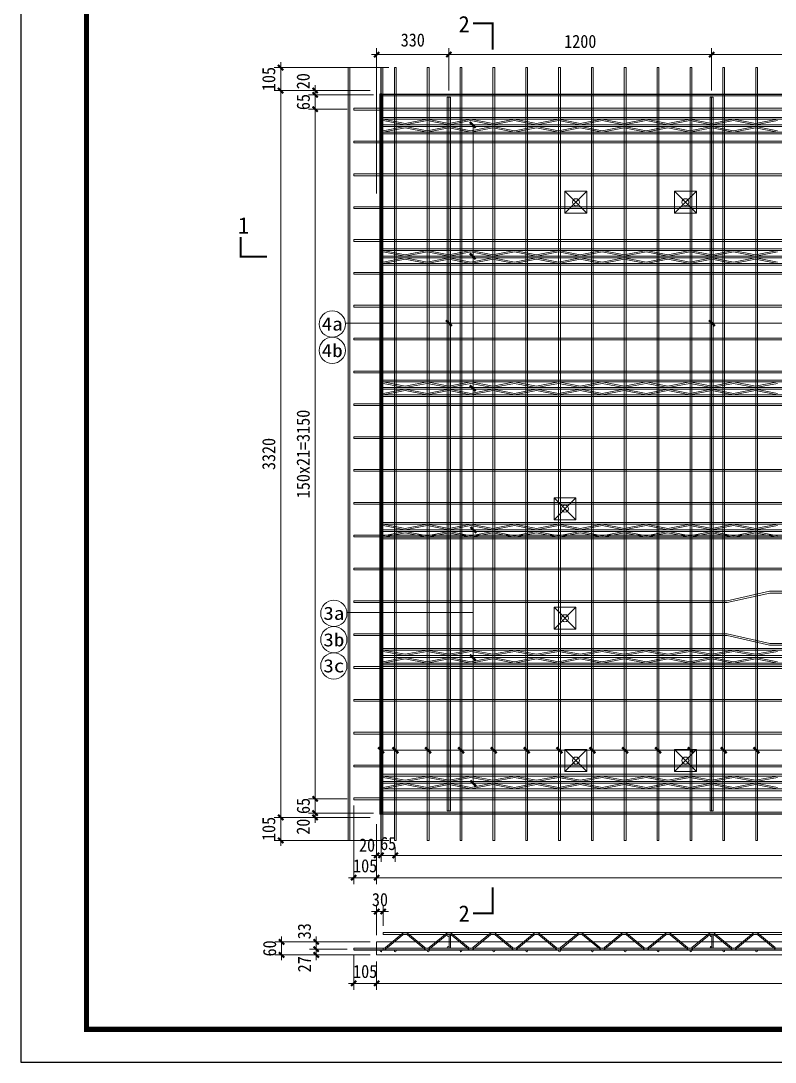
# Model space of a CAD drawing. Extents: x -517763 to -431309, y -403428 to -381056.
# Drawn here: x -456509 to -453064, y -403428 to -398672 of the extents above; entities that cross this region are included whole.
import ezdxf
from ezdxf.enums import TextEntityAlignment as Align

# ---------------------------------------------------------------- set-up
doc = ezdxf.new("R2010")
doc.units = 0
doc.header["$LTSCALE"] = 30
doc.header["$MEASUREMENT"] = 0
for name, color, linetype in [('MyLine', 199, 'Continuous'), ('S-DETL-TEXT', 7, 'Continuous'), ('YZ-标题文字', 2, 'Continuous'), ('图框2', 1, 'Continuous'), ('桁架', 4, 'Continuous'), ('钢筋', 7, 'Continuous')]:
    doc.layers.add(name, color=color, linetype=linetype)
for name, color, linetype, lineweight in [('PUB_DIM', 3, 'Continuous', 15), ('YG-标注', 151, 'Continuous', 15), ('YZ-符号', 96, 'Continuous', 9), ('图框线', 7, 'Continuous', 13), ('墙板支撑', 7, 'Continuous', 15), ('文字标注', 7, 'Continuous', 15), ('轮廓线', 2, 'Continuous', 13)]:
    doc.layers.add(name, color=color, linetype=linetype, lineweight=lineweight)
doc.styles.add('YG-样式 2', font='simhei.ttf')
doc.styles.add('YZ-样式 1', font='simhei.ttf', dxfattribs={"width": 0.85})
doc.styles.add('YZ-样式 2', font='simhei.ttf', dxfattribs={"width": 0.9})
doc.dimstyles.new('YZ-30', dxfattribs={"dimscale": 30, "dimtxt": 2, "dimasz": 0.8, "dimexe": 1, "dimexo": 1, "dimgap": 0.8, "dimtad": 1, "dimdec": 0, "dimzin": 1, "dimdsep": 46, "dimtxsty": 'YZ-样式 2', "dimblk": 'ARCHTICK', "dimcen": 250, "dimdle": 0.8, "dimclrd": 151, "dimclre": 151, "dimclrt": 7, "dimazin": 0, "dimtfac": 1, "dimtdec": 0, "dimtix": 1, "dimtmove": 2, "dimatfit": 2, "dimldrblk": 'ARCHTICK', "dimfxl": 1, "dimlwd": 9, "dimlwe": 9, "dimarcsym": 0})

# ---------------------------------------------------------------- blocks, each defined once
blk = doc.blocks.new('_ArchTick')
at = {"color": 0, "linetype": 'ByBlock', "const_width": 0.4}
blk.add_lwpolyline([(-0.5, -0.5), (0.5, 0.5)], dxfattribs=at)
blk = doc.blocks.new('*D842')
at = {"layer": 'Defpoints', "color": 0, "ltscale": 30, "transparency": 16777216}
for p in [(-454989, -402911.9), (-454884, -402938.9), (-454884, -403068.5)]:
    blk.add_point(p, dxfattribs=at)
at = {"layer": 'YG-标注', "color": 151, "lineweight": 9, "ltscale": 30, "transparency": 16777216}
for p, q in [((-454989, -402941.9), (-454989, -403098.5)), ((-454884, -402968.9), (-454884, -403098.5)), ((-454989, -403068.5), (-455013, -403068.5)), ((-454989, -403068.5), (-454884, -403068.5)), ((-454884, -403068.5), (-454860, -403068.5))]:
    blk.add_line(p, q, dxfattribs=at)
at = {"layer": 'YG-标注', "color": 151, "lineweight": 9, "ltscale": 30, "transparency": 16777216, "xscale": 24, "yscale": 24, "zscale": 24}
blk.add_blockref('_ArchTick', (-454989, -403068.5), dxfattribs=at)
at = {"layer": 'YG-标注', "color": 151, "lineweight": 9, "ltscale": 30, "transparency": 16777216, "xscale": 24, "yscale": 24, "zscale": 24, "rotation": 180}
blk.add_blockref('_ArchTick', (-454884, -403068.5), dxfattribs=at)
at = {"layer": 'YG-标注', "color": 7, "lineweight": 9, "ltscale": 30, "transparency": 16777216, "insert": (-454936.5, -403014.2), "char_height": 60, "attachment_point": 5, "style": 'YZ-样式 2'}
blk.add_mtext('105', dxfattribs=at)
blk = doc.blocks.new('*D843')
at = {"layer": 'Defpoints', "color": 0, "ltscale": 30, "transparency": 16777216}
for p in [(-454884, -402938.9), (-450364, -402938.9), (-450364, -403068.5)]:
    blk.add_point(p, dxfattribs=at)
at = {"layer": 'YG-标注', "color": 151, "lineweight": 9, "ltscale": 30, "transparency": 16777216}
for p, q in [((-454884, -402968.9), (-454884, -403098.5)), ((-450364, -402968.9), (-450364, -403098.5)), ((-454908, -403068.5), (-450340, -403068.5))]:
    blk.add_line(p, q, dxfattribs=at)
at = {"layer": 'YG-标注', "color": 151, "lineweight": 9, "ltscale": 30, "transparency": 16777216, "xscale": 24, "yscale": 24, "zscale": 24, "rotation": 180}
blk.add_blockref('_ArchTick', (-454884, -403068.5), dxfattribs=at)
at = {"layer": 'YG-标注', "color": 151, "lineweight": 9, "ltscale": 30, "transparency": 16777216, "xscale": 24, "yscale": 24, "zscale": 24}
blk.add_blockref('_ArchTick', (-450364, -403068.5), dxfattribs=at)
at = {"layer": 'YG-标注', "color": 7, "lineweight": 9, "ltscale": 30, "transparency": 16777216, "insert": (-452624, -403014.2), "char_height": 60, "attachment_point": 5, "style": 'YZ-样式 2'}
blk.add_mtext('4520', dxfattribs=at)
blk = doc.blocks.new('*D846')
at = {"layer": 'Defpoints', "color": 0, "ltscale": 30, "transparency": 16777216}
for p in [(-454854, -402740.3), (-454854, -402835.9), (-454884, -402878.9)]:
    blk.add_point(p, dxfattribs=at)
at = {"layer": 'YG-标注', "color": 151, "lineweight": 9, "ltscale": 30, "transparency": 16777216}
for p, q in [((-454884, -402740.3), (-454908, -402740.3)), ((-454884, -402848.9), (-454884, -402710.3)), ((-454884, -402740.3), (-454854, -402740.3)), ((-454854, -402805.9), (-454854, -402710.3)), ((-454854, -402740.3), (-454830, -402740.3))]:
    blk.add_line(p, q, dxfattribs=at)
at = {"layer": 'YG-标注', "color": 151, "lineweight": 9, "ltscale": 30, "transparency": 16777216, "xscale": 24, "yscale": 24, "zscale": 24}
blk.add_blockref('_ArchTick', (-454884, -402740.3), dxfattribs=at)
at = {"layer": 'YG-标注', "color": 151, "lineweight": 9, "ltscale": 30, "transparency": 16777216, "xscale": 24, "yscale": 24, "zscale": 24, "rotation": 180}
blk.add_blockref('_ArchTick', (-454854, -402740.3), dxfattribs=at)
at = {"layer": 'YG-标注', "color": 7, "lineweight": 9, "ltscale": 30, "transparency": 16777216, "insert": (-454869, -402686), "char_height": 60, "attachment_point": 5, "style": 'YZ-样式 2'}
blk.add_mtext('30', dxfattribs=at)
blk = doc.blocks.new('*D847')
at = {"layer": 'Defpoints', "color": 0, "ltscale": 30, "transparency": 16777216}
for p in [(-454884, -402878.9), (-455318.3, -402938.9), (-454884, -402938.9)]:
    blk.add_point(p, dxfattribs=at)
at = {"layer": 'YG-标注', "color": 151, "lineweight": 9, "ltscale": 30, "transparency": 16777216}
for p, q in [((-454914, -402878.9), (-455348.3, -402878.9)), ((-455318.3, -402878.9), (-455318.3, -402854.9)), ((-455318.3, -402878.9), (-455318.3, -402938.9)), ((-454914, -402938.9), (-455348.3, -402938.9)), ((-455318.3, -402938.9), (-455318.3, -402962.9))]:
    blk.add_line(p, q, dxfattribs=at)
at = {"layer": 'YG-标注', "color": 151, "lineweight": 9, "ltscale": 30, "transparency": 16777216, "xscale": 24, "yscale": 24, "zscale": 24}
for p, rotation in [((-455318.3, -402878.9), 270), ((-455318.3, -402938.9), 90)]:
    blk.add_blockref('_ArchTick', p, dxfattribs=dict(at, rotation=rotation))
at = {"layer": 'YG-标注', "color": 7, "lineweight": 9, "ltscale": 30, "transparency": 16777216, "insert": (-455372.7, -402908.9), "char_height": 60, "attachment_point": 5, "rotation": 90, "style": 'YZ-样式 2'}
blk.add_mtext('60', dxfattribs=at)
blk = doc.blocks.new('*D848')
at = {"layer": 'Defpoints', "color": 0, "ltscale": 30, "transparency": 16777216}
for p in [(-454884, -402878.9), (-455160.2, -402911.9), (-454989, -402911.9)]:
    blk.add_point(p, dxfattribs=at)
at = {"layer": 'YG-标注', "color": 151, "lineweight": 9, "ltscale": 30, "transparency": 16777216}
for p, q in [((-454914, -402878.9), (-455190.2, -402878.9)), ((-455160.2, -402878.9), (-455160.2, -402854.9)), ((-455160.2, -402878.9), (-455160.2, -402911.9)), ((-455019, -402911.9), (-455190.2, -402911.9)), ((-455160.2, -402911.9), (-455160.2, -402935.9))]:
    blk.add_line(p, q, dxfattribs=at)
at = {"layer": 'YG-标注', "color": 151, "lineweight": 9, "ltscale": 30, "transparency": 16777216, "xscale": 24, "yscale": 24, "zscale": 24}
for p, rotation in [((-455160.2, -402878.9), 270), ((-455160.2, -402911.9), 90)]:
    blk.add_blockref('_ArchTick', p, dxfattribs=dict(at, rotation=rotation))
at = {"layer": 'YG-标注', "color": 7, "lineweight": 9, "ltscale": 30, "transparency": 16777216, "insert": (-455214.2, -402830.2), "char_height": 60, "attachment_point": 5, "rotation": 90, "style": 'YZ-样式 2'}
blk.add_mtext('33', dxfattribs=at)
blk = doc.blocks.new('*D849')
at = {"layer": 'Defpoints', "color": 0, "ltscale": 30, "transparency": 16777216}
for p in [(-455160.2, -402938.9), (-454989, -402911.9), (-454884, -402938.9)]:
    blk.add_point(p, dxfattribs=at)
at = {"layer": 'YG-标注', "color": 151, "lineweight": 9, "ltscale": 30, "transparency": 16777216}
for p, q in [((-455160.2, -402911.9), (-455160.2, -402887.9)), ((-455019, -402911.9), (-455190.2, -402911.9)), ((-454914, -402938.9), (-455190.2, -402938.9)), ((-455160.2, -402911.9), (-455160.2, -402938.9)), ((-455160.2, -402938.9), (-455160.2, -402962.9))]:
    blk.add_line(p, q, dxfattribs=at)
at = {"layer": 'YG-标注', "color": 151, "lineweight": 9, "ltscale": 30, "transparency": 16777216, "xscale": 24, "yscale": 24, "zscale": 24}
for p, rotation in [((-455160.2, -402911.9), 270), ((-455160.2, -402938.9), 90)]:
    blk.add_blockref('_ArchTick', p, dxfattribs=dict(at, rotation=rotation))
at = {"layer": 'YG-标注', "color": 7, "lineweight": 9, "ltscale": 30, "transparency": 16777216, "insert": (-455214.2, -402981.5), "char_height": 60, "attachment_point": 5, "rotation": 90, "style": 'YZ-样式 2'}
blk.add_mtext('27', dxfattribs=at)
blk = doc.blocks.new('A$C184909A8')
at = {"layer": '桁架', "color": 4, "lineweight": 9}
for p, q in [((-6.5, 0), (-6.5, -62.1)), ((0, 0), (0, -62.1))]:
    blk.add_line(p, q, dxfattribs=at)
for centre in [(-10.5, -4), (-10.5, -58.1)]:
    blk.add_circle(centre, 4, dxfattribs=at)
blk = doc.blocks.new('*D864')
at = {"layer": 'Defpoints', "color": 0, "ltscale": 30, "transparency": 16777216}
for p in [(-455322.3, -398990.6), (-454884, -398990.6), (-454884, -402310.6)]:
    blk.add_point(p, dxfattribs=at)
at = {"layer": 'YG-标注', "color": 151, "lineweight": 9, "ltscale": 30, "transparency": 16777216}
for p, q in [((-454914, -398990.6), (-455352.3, -398990.6)), ((-455322.3, -402334.6), (-455322.3, -398966.6)), ((-454914, -402310.6), (-455352.3, -402310.6))]:
    blk.add_line(p, q, dxfattribs=at)
at = {"layer": 'YG-标注', "color": 151, "lineweight": 9, "ltscale": 30, "transparency": 16777216, "xscale": 24, "yscale": 24, "zscale": 24}
for p, rotation in [((-455322.3, -398990.6), 90), ((-455322.3, -402310.6), 270)]:
    blk.add_blockref('_ArchTick', p, dxfattribs=dict(at, rotation=rotation))
at = {"layer": 'YG-标注', "color": 7, "lineweight": 9, "ltscale": 30, "transparency": 16777216, "insert": (-455376.6, -400650.6), "char_height": 60, "attachment_point": 5, "rotation": 90, "style": 'YZ-样式 2'}
blk.add_mtext('3320', dxfattribs=at)
blk = doc.blocks.new('*D865')
at = {"layer": 'Defpoints', "color": 0, "ltscale": 30, "transparency": 16777216}
for p in [(-454884, -402310.6), (-450364, -402310.6), (-450364, -402586)]:
    blk.add_point(p, dxfattribs=at)
at = {"layer": 'YG-标注', "color": 151, "lineweight": 9, "ltscale": 30, "transparency": 16777216}
for p, q in [((-454884, -402340.6), (-454884, -402616)), ((-450364, -402340.6), (-450364, -402616)), ((-454908, -402586), (-450340, -402586))]:
    blk.add_line(p, q, dxfattribs=at)
at = {"layer": 'YG-标注', "color": 151, "lineweight": 9, "ltscale": 30, "transparency": 16777216, "xscale": 24, "yscale": 24, "zscale": 24, "rotation": 180}
blk.add_blockref('_ArchTick', (-454884, -402586), dxfattribs=at)
at = {"layer": 'YG-标注', "color": 151, "lineweight": 9, "ltscale": 30, "transparency": 16777216, "xscale": 24, "yscale": 24, "zscale": 24}
blk.add_blockref('_ArchTick', (-450364, -402586), dxfattribs=at)
at = {"layer": 'YG-标注', "color": 7, "lineweight": 9, "ltscale": 30, "transparency": 16777216, "insert": (-452624, -402531.7), "char_height": 60, "attachment_point": 5, "style": 'YZ-样式 2'}
blk.add_mtext('4520', dxfattribs=at)
blk = doc.blocks.new('*D866')
at = {"layer": 'Defpoints', "color": 0, "ltscale": 30, "transparency": 16777216}
for p in [(-454884, -402310.6), (-455322.3, -402415.6), (-454799, -402415.6)]:
    blk.add_point(p, dxfattribs=at)
at = {"layer": 'YG-标注', "color": 151, "lineweight": 9, "ltscale": 30, "transparency": 16777216}
for p, q in [((-454914, -402310.6), (-455352.3, -402310.6)), ((-455322.3, -402310.6), (-455322.3, -402286.6)), ((-455322.3, -402310.6), (-455322.3, -402415.6)), ((-454829, -402415.6), (-455352.3, -402415.6)), ((-455322.3, -402415.6), (-455322.3, -402439.6))]:
    blk.add_line(p, q, dxfattribs=at)
at = {"layer": 'YG-标注', "color": 151, "lineweight": 9, "ltscale": 30, "transparency": 16777216, "xscale": 24, "yscale": 24, "zscale": 24}
for p, rotation in [((-455322.3, -402310.6), 270), ((-455322.3, -402415.6), 90)]:
    blk.add_blockref('_ArchTick', p, dxfattribs=dict(at, rotation=rotation))
at = {"layer": 'YG-标注', "color": 7, "lineweight": 9, "ltscale": 30, "transparency": 16777216, "insert": (-455376.6, -402363.1), "char_height": 60, "attachment_point": 5, "rotation": 90, "style": 'YZ-样式 2'}
blk.add_mtext('105', dxfattribs=at)
blk = doc.blocks.new('*D867')
at = {"layer": 'Defpoints', "color": 0, "ltscale": 30, "transparency": 16777216}
for p in [(-454799, -398885.6), (-455322.3, -398990.6), (-454884, -398990.6)]:
    blk.add_point(p, dxfattribs=at)
at = {"layer": 'YG-标注', "color": 151, "lineweight": 9, "ltscale": 30, "transparency": 16777216}
for p, q in [((-454829, -398885.6), (-455352.3, -398885.6)), ((-455322.3, -398885.6), (-455322.3, -398861.6)), ((-455322.3, -398885.6), (-455322.3, -398990.6)), ((-454914, -398990.6), (-455352.3, -398990.6)), ((-455322.3, -398990.6), (-455322.3, -399014.6))]:
    blk.add_line(p, q, dxfattribs=at)
at = {"layer": 'YG-标注', "color": 151, "lineweight": 9, "ltscale": 30, "transparency": 16777216, "xscale": 24, "yscale": 24, "zscale": 24}
for p, rotation in [((-455322.3, -398885.6), 270), ((-455322.3, -398990.6), 90)]:
    blk.add_blockref('_ArchTick', p, dxfattribs=dict(at, rotation=rotation))
at = {"layer": 'YG-标注', "color": 7, "lineweight": 9, "ltscale": 30, "transparency": 16777216, "insert": (-455376.6, -398938.1), "char_height": 60, "attachment_point": 5, "rotation": 90, "style": 'YZ-样式 2'}
blk.add_mtext('105', dxfattribs=at)
blk = doc.blocks.new('*D868')
at = {"layer": 'Defpoints', "color": 0, "ltscale": 30, "transparency": 16777216}
for p in [(-454884, -398990.6), (-455165, -399010.6), (-454869, -399010.6)]:
    blk.add_point(p, dxfattribs=at)
at = {"layer": 'YG-标注', "color": 151, "lineweight": 9, "ltscale": 30, "transparency": 16777216}
for p, q in [((-454914, -398990.6), (-455195, -398990.6)), ((-455165, -398990.6), (-455165, -398966.6)), ((-455165, -398990.6), (-455165, -399010.6)), ((-454899, -399010.6), (-455195, -399010.6)), ((-455165, -399010.6), (-455165, -399034.6))]:
    blk.add_line(p, q, dxfattribs=at)
at = {"layer": 'YG-标注', "color": 151, "lineweight": 9, "ltscale": 30, "transparency": 16777216, "xscale": 24, "yscale": 24, "zscale": 24}
for p, rotation in [((-455165, -398990.6), 270), ((-455165, -399010.6), 90)]:
    blk.add_blockref('_ArchTick', p, dxfattribs=dict(at, rotation=rotation))
at = {"layer": 'YG-标注', "color": 7, "lineweight": 9, "ltscale": 30, "transparency": 16777216, "insert": (-455219.3, -398947.9), "char_height": 60, "attachment_point": 5, "rotation": 90, "style": 'YZ-样式 2'}
blk.add_mtext('20', dxfattribs=at)
blk = doc.blocks.new('*D869')
at = {"layer": 'Defpoints', "color": 0, "ltscale": 30, "transparency": 16777216}
for p in [(-454989, -399075.6), (-455165, -402225.6), (-454989, -402225.6)]:
    blk.add_point(p, dxfattribs=at)
at = {"layer": 'YG-标注', "color": 151, "lineweight": 9, "ltscale": 30, "transparency": 16777216}
for p, q in [((-455019, -399075.6), (-455195, -399075.6)), ((-455165, -399051.6), (-455165, -402249.6)), ((-455019, -402225.6), (-455195, -402225.6))]:
    blk.add_line(p, q, dxfattribs=at)
at = {"layer": 'YG-标注', "color": 151, "lineweight": 9, "ltscale": 30, "transparency": 16777216, "xscale": 24, "yscale": 24, "zscale": 24}
for p, rotation in [((-455165, -399075.6), 90), ((-455165, -402225.6), 270)]:
    blk.add_blockref('_ArchTick', p, dxfattribs=dict(at, rotation=rotation))
at = {"layer": 'YG-标注', "color": 7, "lineweight": 9, "ltscale": 30, "transparency": 16777216, "insert": (-455219.3, -400650.6), "char_height": 60, "attachment_point": 5, "rotation": 90, "style": 'YZ-样式 2'}
blk.add_mtext('150x21=3150', dxfattribs=at)
blk = doc.blocks.new('*D870')
at = {"layer": 'Defpoints', "color": 0, "ltscale": 30, "transparency": 16777216}
for p in [(-454989, -402225.6), (-455165, -402290.6), (-454869, -402290.6)]:
    blk.add_point(p, dxfattribs=at)
at = {"layer": 'YG-标注', "color": 151, "lineweight": 9, "ltscale": 30, "transparency": 16777216}
for p, q in [((-455019, -402225.6), (-455195, -402225.6)), ((-455165, -402225.6), (-455165, -402201.6)), ((-455165, -402225.6), (-455165, -402290.6)), ((-454899, -402290.6), (-455195, -402290.6)), ((-455165, -402290.6), (-455165, -402314.6))]:
    blk.add_line(p, q, dxfattribs=at)
at = {"layer": 'YG-标注', "color": 151, "lineweight": 9, "ltscale": 30, "transparency": 16777216, "xscale": 24, "yscale": 24, "zscale": 24}
for p, rotation in [((-455165, -402225.6), 270), ((-455165, -402290.6), 90)]:
    blk.add_blockref('_ArchTick', p, dxfattribs=dict(at, rotation=rotation))
at = {"layer": 'YG-标注', "color": 7, "lineweight": 9, "ltscale": 30, "transparency": 16777216, "insert": (-455219, -402258.1), "char_height": 60, "attachment_point": 5, "rotation": 90, "style": 'YZ-样式 2'}
blk.add_mtext('65', dxfattribs=at)
blk = doc.blocks.new('*D871')
at = {"layer": 'Defpoints', "color": 0, "ltscale": 30, "transparency": 16777216}
for p in [(-455165, -402310.6), (-454884, -402310.6), (-454869, -402290.6)]:
    blk.add_point(p, dxfattribs=at)
at = {"layer": 'YG-标注', "color": 151, "lineweight": 9, "ltscale": 30, "transparency": 16777216}
for p, q in [((-455165, -402290.6), (-455165, -402266.6)), ((-454899, -402290.6), (-455195, -402290.6)), ((-454914, -402310.6), (-455195, -402310.6)), ((-455165, -402290.6), (-455165, -402310.6)), ((-455165, -402310.6), (-455165, -402334.6))]:
    blk.add_line(p, q, dxfattribs=at)
at = {"layer": 'YG-标注', "color": 151, "lineweight": 9, "ltscale": 30, "transparency": 16777216, "xscale": 24, "yscale": 24, "zscale": 24}
for p, rotation in [((-455165, -402290.6), 270), ((-455165, -402310.6), 90)]:
    blk.add_blockref('_ArchTick', p, dxfattribs=dict(at, rotation=rotation))
at = {"layer": 'YG-标注', "color": 7, "lineweight": 9, "ltscale": 30, "transparency": 16777216, "insert": (-455219.3, -402352.9), "char_height": 60, "attachment_point": 5, "rotation": 90, "style": 'YZ-样式 2'}
blk.add_mtext('20', dxfattribs=at)
blk = doc.blocks.new('*D872')
at = {"layer": 'Defpoints', "color": 0, "ltscale": 30, "transparency": 16777216}
for p in [(-454869, -399010.6), (-455165, -399075.6), (-454989, -399075.6)]:
    blk.add_point(p, dxfattribs=at)
at = {"layer": 'YG-标注', "color": 151, "lineweight": 9, "ltscale": 30, "transparency": 16777216}
for p, q in [((-455165, -399010.6), (-455165, -398986.6)), ((-454899, -399010.6), (-455195, -399010.6)), ((-455165, -399010.6), (-455165, -399075.6)), ((-455019, -399075.6), (-455195, -399075.6)), ((-455165, -399075.6), (-455165, -399099.6))]:
    blk.add_line(p, q, dxfattribs=at)
at = {"layer": 'YG-标注', "color": 151, "lineweight": 9, "ltscale": 30, "transparency": 16777216, "xscale": 24, "yscale": 24, "zscale": 24}
for p, rotation in [((-455165, -399010.6), 270), ((-455165, -399075.6), 90)]:
    blk.add_blockref('_ArchTick', p, dxfattribs=dict(at, rotation=rotation))
at = {"layer": 'YG-标注', "color": 7, "lineweight": 9, "ltscale": 30, "transparency": 16777216, "insert": (-455219, -399043.1), "char_height": 60, "attachment_point": 5, "rotation": 90, "style": 'YZ-样式 2'}
blk.add_mtext('65', dxfattribs=at)
blk = doc.blocks.new('A$C1E3A5918')
at = {"layer": '桁架', "color": 4, "lineweight": 9}
for p, q in [((-4460, 38), (0, 38)), ((-4360, 10), (-4460, 30)), ((0, 30), (-4460, 30)), ((-4460, 23.7), (-4360.9, 4)), ((-4460, 4), (0, 4)), ((-4360.9, 4), (-4359.1, 4)), ((-4260, 30), (-4360, 10)), ((-4359.1, 4), (-4260, 23.7)), ((-4160, 10), (-4260, 30)), ((-4260, 23.7), (-4160.9, 4)), ((-4160.9, 4), (-4159.1, 4)), ((-4060, 30), (-4160, 10)), ((-4159.1, 4), (-4060, 23.7)), ((-3960, 10), (-4060, 30)), ((-4060, 23.7), (-3960.9, 4)), ((-3960.9, 4), (-3959.3, 4)), ((-3860, 30), (-3960, 10)), ((-3959.3, 4), (-3860, 23.7)), ((-3760, 10), (-3860, 30)), ((-3860, 23.7), (-3760.9, 4)), ((-3760.9, 4), (-3759.1, 4)), ((-3660, 30), (-3760, 10)), ((-3759.1, 4), (-3660, 23.7)), ((-3560, 10), (-3660, 30)), ((-3660, 23.7), (-3560.9, 4)), ((-3560.9, 4), (-3559.1, 4)), ((-3460, 30), (-3560, 10)), ((-3559.1, 4), (-3460, 23.7)), ((-3360, 10), (-3460, 30)), ((-3460, 23.7), (-3360.9, 4)), ((-3360.9, 4), (-3359.1, 4)), ((-3260, 30), (-3360, 10)), ((-3359.1, 4), (-3260, 23.7)), ((-3160, 10), (-3260, 30)), ((-3260, 23.7), (-3160.9, 4)), ((-3160.9, 4), (-3159.1, 4)), ((-3160.9, 4), (-3159.3, 4)), ((-3060, 30), (-3160, 10)), ((-3159.1, 4), (-3060, 23.7)), ((-2960, 10), (-3060, 30)), ((-3060, 23.7), (-2960.9, 4)), ((-2960.9, 4), (-2959.1, 4)), ((-2960.9, 4), (-2959.1, 4)), ((-2960.9, 4), (-2959.3, 4)), ((-2860, 30), (-2960, 10)), ((-2959.1, 4), (-2860, 23.7)), ((-2760, 10), (-2860, 30)), ((-2860, 23.7), (-2760.9, 4)), ((-2760.9, 4), (-2759.1, 4)), ((-2660, 30), (-2760, 10)), ((-2759.1, 4), (-2660, 23.7)), ((-4460, -22.7), (-4360.9, -4)), ((0, -4), (-4460, -4)), ((-4360, -10), (-4460, -29)), ((0, -29), (-4460, -29)), ((-4460, -37), (0, -37)), ((-4360.9, -4), (-4359.1, -4)), ((-4260, -29), (-4360, -10)), ((-4359.1, -4), (-4260, -22.7)), ((-4260, -22.7), (-4160.9, -4)), ((-4160, -10), (-4260, -29)), ((-4160.9, -4), (-4159.1, -4)), ((-4060, -29), (-4160, -10)), ((-4159.1, -4), (-4060, -22.7)), ((-4060, -22.7), (-3960.9, -4)), ((-3960, -10), (-4060, -29)), ((-3960.9, -4), (-3959.3, -4)), ((-3860, -29), (-3960, -10)), ((-3959.3, -4), (-3860, -22.7)), ((-3860, -22.7), (-3760.9, -4)), ((-3760, -10), (-3860, -29)), ((-3760.9, -4), (-3759.1, -4)), ((-3660, -29), (-3760, -10)), ((-3759.1, -4), (-3660, -22.7)), ((-3660, -22.7), (-3560.9, -4)), ((-3560, -10), (-3660, -29)), ((-3560.9, -4), (-3559.1, -4)), ((-3460, -29), (-3560, -10)), ((-3559.1, -4), (-3460, -22.7)), ((-3460, -22.7), (-3360.9, -4)), ((-3360, -10), (-3460, -29)), ((-3360.9, -4), (-3359.1, -4)), ((-3260, -29), (-3360, -10)), ((-3359.1, -4), (-3260, -22.7)), ((-3260, -22.7), (-3160.9, -4)), ((-3160, -10), (-3260, -29)), ((-3160.9, -4), (-3159.1, -4)), ((-3160.9, -4), (-3159.3, -4)), ((-3060, -29), (-3160, -10)), ((-3159.1, -4), (-3060, -22.7)), ((-3060, -22.7), (-2960.9, -4)), ((-2960, -10), (-3060, -29)), ((-2960.9, -4), (-2959.1, -4)), ((-2960.9, -4), (-2959.1, -4)), ((-2960.9, -4), (-2959.3, -4)), ((-2860, -29), (-2960, -10)), ((-2959.1, -4), (-2860, -22.7)), ((-2860, -22.7), (-2760.9, -4)), ((-2760, -10), (-2860, -29)), ((-2760.9, -4), (-2759.1, -4)), ((-2660, -29), (-2760, -10)), ((-2759.1, -4), (-2660, -22.7))]:
    blk.add_line(p, q, dxfattribs=at)
blk = doc.blocks.new('*D880')
at = {"layer": 'Defpoints', "color": 0, "ltscale": 30, "transparency": 16777216}
for p in [(-454989, -402225.6), (-454884, -402310.6), (-454884, -402586)]:
    blk.add_point(p, dxfattribs=at)
at = {"layer": 'YG-标注', "color": 151, "lineweight": 9, "ltscale": 30, "transparency": 16777216}
for p, q in [((-454989, -402255.6), (-454989, -402616)), ((-454884, -402340.6), (-454884, -402616)), ((-454989, -402586), (-455013, -402586)), ((-454989, -402586), (-454884, -402586)), ((-454884, -402586), (-454860, -402586))]:
    blk.add_line(p, q, dxfattribs=at)
at = {"layer": 'YG-标注', "color": 151, "lineweight": 9, "ltscale": 30, "transparency": 16777216, "xscale": 24, "yscale": 24, "zscale": 24}
blk.add_blockref('_ArchTick', (-454989, -402586), dxfattribs=at)
at = {"layer": 'YG-标注', "color": 151, "lineweight": 9, "ltscale": 30, "transparency": 16777216, "xscale": 24, "yscale": 24, "zscale": 24, "rotation": 180}
blk.add_blockref('_ArchTick', (-454884, -402586), dxfattribs=at)
at = {"layer": 'YG-标注', "color": 7, "ltscale": 30, "transparency": 16777216, "insert": (-454936.5, -402531.7), "char_height": 60, "attachment_point": 5, "style": 'YZ-样式 2'}
blk.add_mtext('105', dxfattribs=at)
blk = doc.blocks.new('*D882')
at = {"layer": 'Defpoints', "color": 0, "ltscale": 30, "transparency": 16777216}
for p in [(-454884, -402310.6), (-454864, -402295.6), (-454864, -402484)]:
    blk.add_point(p, dxfattribs=at)
at = {"layer": 'YG-标注', "color": 151, "lineweight": 9, "ltscale": 30, "transparency": 16777216}
for p, q in [((-454864, -402325.6), (-454864, -402514)), ((-454884, -402340.6), (-454884, -402514)), ((-454884, -402484), (-454908, -402484)), ((-454884, -402484), (-454864, -402484)), ((-454864, -402484), (-454840, -402484))]:
    blk.add_line(p, q, dxfattribs=at)
at = {"layer": 'YG-标注', "color": 151, "lineweight": 9, "ltscale": 30, "transparency": 16777216, "xscale": 24, "yscale": 24, "zscale": 24}
blk.add_blockref('_ArchTick', (-454884, -402484), dxfattribs=at)
at = {"layer": 'YG-标注', "color": 151, "lineweight": 9, "ltscale": 30, "transparency": 16777216, "xscale": 24, "yscale": 24, "zscale": 24, "rotation": 180}
blk.add_blockref('_ArchTick', (-454864, -402484), dxfattribs=at)
at = {"layer": 'YG-标注', "color": 7, "ltscale": 30, "transparency": 16777216, "insert": (-454927.8, -402437.2), "char_height": 60, "attachment_point": 5, "style": 'YZ-样式 2'}
blk.add_mtext('20', dxfattribs=at)
blk = doc.blocks.new('*D883')
at = {"layer": 'Defpoints', "color": 0, "ltscale": 30, "transparency": 16777216}
for p in [(-454864, -402295.6), (-454799, -402415.6), (-454799, -402484)]:
    blk.add_point(p, dxfattribs=at)
at = {"layer": 'YG-标注', "color": 151, "lineweight": 9, "ltscale": 30, "transparency": 16777216}
for p, q in [((-454864, -402325.6), (-454864, -402514)), ((-454799, -402445.6), (-454799, -402514)), ((-454864, -402484), (-454888, -402484)), ((-454864, -402484), (-454799, -402484)), ((-454799, -402484), (-454775, -402484))]:
    blk.add_line(p, q, dxfattribs=at)
at = {"layer": 'YG-标注', "color": 151, "lineweight": 9, "ltscale": 30, "transparency": 16777216, "xscale": 24, "yscale": 24, "zscale": 24}
blk.add_blockref('_ArchTick', (-454864, -402484), dxfattribs=at)
at = {"layer": 'YG-标注', "color": 151, "lineweight": 9, "ltscale": 30, "transparency": 16777216, "xscale": 24, "yscale": 24, "zscale": 24, "rotation": 180}
blk.add_blockref('_ArchTick', (-454799, -402484), dxfattribs=at)
at = {"layer": 'YG-标注', "color": 7, "ltscale": 30, "transparency": 16777216, "insert": (-454831.5, -402430), "char_height": 60, "attachment_point": 5, "style": 'YZ-样式 2'}
blk.add_mtext('65', dxfattribs=at)
blk = doc.blocks.new('*D884')
at = {"layer": 'Defpoints', "color": 0, "ltscale": 30, "transparency": 16777216}
for p in [(-454799, -402415.6), (-450449, -402415.6), (-450449, -402484)]:
    blk.add_point(p, dxfattribs=at)
at = {"layer": 'YG-标注', "color": 151, "lineweight": 9, "ltscale": 30, "transparency": 16777216}
for p, q in [((-454799, -402445.6), (-454799, -402514)), ((-450449, -402445.6), (-450449, -402514)), ((-454823, -402484), (-450425, -402484))]:
    blk.add_line(p, q, dxfattribs=at)
at = {"layer": 'YG-标注', "color": 151, "lineweight": 9, "ltscale": 30, "transparency": 16777216, "xscale": 24, "yscale": 24, "zscale": 24, "rotation": 180}
blk.add_blockref('_ArchTick', (-454799, -402484), dxfattribs=at)
at = {"layer": 'YG-标注', "color": 151, "lineweight": 9, "ltscale": 30, "transparency": 16777216, "xscale": 24, "yscale": 24, "zscale": 24}
blk.add_blockref('_ArchTick', (-450449, -402484), dxfattribs=at)
at = {"layer": 'YG-标注', "color": 7, "ltscale": 30, "transparency": 16777216, "insert": (-452624, -402429.7), "char_height": 60, "attachment_point": 5, "style": 'YZ-样式 2'}
blk.add_mtext('150x29=4350', dxfattribs=at)
blk = doc.blocks.new('A$C7C4453D7')
at = {"color": 3, "lineweight": 15, "xscale": -80, "yscale": 80, "zscale": 80, "rotation": 180}
blk.add_blockref('_ArchTick', (0, 0), dxfattribs=at)
blk = doc.blocks.new('*D911')
at = {"layer": 'Defpoints', "color": 0, "ltscale": 30, "transparency": 16777216}
for p in [(-454554.2, -398826.4), (-454554.2, -399020.6), (-454884, -399490.6)]:
    blk.add_point(p, dxfattribs=at)
at = {"layer": 'YG-标注', "color": 151, "lineweight": 9, "ltscale": 30, "transparency": 16777216}
for p, q in [((-454884, -399460.6), (-454884, -398796.4)), ((-454554.2, -398990.6), (-454554.2, -398796.4)), ((-454908, -398826.4), (-454530.2, -398826.4))]:
    blk.add_line(p, q, dxfattribs=at)
at = {"layer": 'YG-标注', "color": 151, "lineweight": 9, "ltscale": 30, "transparency": 16777216, "xscale": 24, "yscale": 24, "zscale": 24, "rotation": 180}
blk.add_blockref('_ArchTick', (-454884, -398826.4), dxfattribs=at)
at = {"layer": 'YG-标注', "color": 151, "lineweight": 9, "ltscale": 30, "transparency": 16777216, "xscale": 24, "yscale": 24, "zscale": 24}
blk.add_blockref('_ArchTick', (-454554.2, -398826.4), dxfattribs=at)
at = {"layer": 'YG-标注', "color": 7, "ltscale": 30, "transparency": 16777216, "insert": (-454719.1, -398760), "char_height": 60, "attachment_point": 5, "style": 'YZ-样式 2'}
blk.add_mtext('330', dxfattribs=at)
blk = doc.blocks.new('A$C56E60AF3')
at = {"layer": '钢筋', "color": 4, "lineweight": 13}
for points in [[(-7.3, 0), (7.2, 0), (7.2, 3200), (7.2, 3260), (-7.3, 3260)], [(-7.3, 3260), (-7.3, 3260), (-7.3, 0)], [(-0.8, 3260), (-0.8, 3200), (-0.8, 0)]]:
    blk.add_lwpolyline(points, dxfattribs=at)
blk = doc.blocks.new('*D912')
at = {"layer": 'Defpoints', "color": 0, "ltscale": 30, "transparency": 16777216}
for p in [(-453354.2, -398826.4), (-454554.2, -399020.6), (-453354.2, -399020.6)]:
    blk.add_point(p, dxfattribs=at)
at = {"layer": 'YG-标注', "color": 151, "lineweight": 9, "ltscale": 30, "transparency": 16777216}
for p, q in [((-454554.2, -398990.6), (-454554.2, -398796.4)), ((-453354.2, -398990.6), (-453354.2, -398796.4)), ((-454578.2, -398826.4), (-453330.2, -398826.4))]:
    blk.add_line(p, q, dxfattribs=at)
at = {"layer": 'YG-标注', "color": 151, "lineweight": 9, "ltscale": 30, "transparency": 16777216, "xscale": 24, "yscale": 24, "zscale": 24, "rotation": 180}
blk.add_blockref('_ArchTick', (-454554.2, -398826.4), dxfattribs=at)
at = {"layer": 'YG-标注', "color": 151, "lineweight": 9, "ltscale": 30, "transparency": 16777216, "xscale": 24, "yscale": 24, "zscale": 24}
blk.add_blockref('_ArchTick', (-453354.2, -398826.4), dxfattribs=at)
at = {"layer": 'YG-标注', "color": 7, "ltscale": 30, "transparency": 16777216, "insert": (-453954.2, -398766.5), "char_height": 60, "attachment_point": 5, "style": 'YZ-样式 2'}
blk.add_mtext('1200', dxfattribs=at)
blk = doc.blocks.new('*D913')
at = {"layer": 'Defpoints', "color": 0, "ltscale": 30, "transparency": 16777216}
for p in [(-451954.2, -398826.4), (-453354.2, -399020.6), (-451954.2, -399020.6)]:
    blk.add_point(p, dxfattribs=at)
at = {"layer": 'YG-标注', "color": 151, "lineweight": 9, "ltscale": 30, "transparency": 16777216}
for p, q in [((-453354.2, -398990.6), (-453354.2, -398796.4)), ((-451954.2, -398990.6), (-451954.2, -398796.4)), ((-453378.2, -398826.4), (-451930.2, -398826.4))]:
    blk.add_line(p, q, dxfattribs=at)
at = {"layer": 'YG-标注', "color": 151, "lineweight": 9, "ltscale": 30, "transparency": 16777216, "xscale": 24, "yscale": 24, "zscale": 24, "rotation": 180}
blk.add_blockref('_ArchTick', (-453354.2, -398826.4), dxfattribs=at)
at = {"layer": 'YG-标注', "color": 151, "lineweight": 9, "ltscale": 30, "transparency": 16777216, "xscale": 24, "yscale": 24, "zscale": 24}
blk.add_blockref('_ArchTick', (-451954.2, -398826.4), dxfattribs=at)
at = {"layer": 'YG-标注', "color": 7, "ltscale": 30, "transparency": 16777216, "insert": (-452654.2, -398760.9), "char_height": 60, "attachment_point": 5, "style": 'YZ-样式 2'}
blk.add_mtext('1400', dxfattribs=at)
blk = doc.blocks.new('A$C6C6A476D')
at = {"layer": '墙板支撑', "color": 6, "ltscale": 30}
for p, q in [((50, 50), (-50, -50)), ((-50, 50), (50, -50))]:
    blk.add_line(p, q, dxfattribs=at)
blk.add_lwpolyline([(-50, 50), (50, 50), (50, -50), (-50, -50)], close=True, dxfattribs=at)
blk.add_circle((0, 0), 16, dxfattribs=at)
blk = doc.blocks.new('A$C35D967A2')
at = {"layer": '墙板支撑', "color": 0, "ltscale": 30}
for p in [(50, 50), (550, 50)]:
    blk.add_blockref('A$C6C6A476D', p, dxfattribs=at)

msp = doc.modelspace()

# ---------------------------------------------------------------- linework, layer by layer
at = {"layer": 'MyLine', "color": 0}
for p, q in [((-454863.8, -402415.6), (-454863.8, -398885.6)), ((-454869, -399006.6), (-450379, -399006.6)), ((-454868, -402295.6), (-454868, -399005.6)), ((-454869, -402294.6), (-450379, -402294.6)), ((-454989, -402915.9), (-450259, -402915.9)), ((-456209, -403278.4), (-444059, -403278.4))]:
    msp.add_line(p, q, dxfattribs=at)
at = {"layer": 'PUB_DIM', "color": 1, "const_width": 9}
for points in [[(-454444, -398683.9), (-454354, -398683.9), (-454354, -398803.9)], [(-455505.3, -399659.9), (-455505.3, -399749.9), (-455385.3, -399749.9)]]:
    msp.add_lwpolyline(points, dxfattribs=at)
at = {"layer": 'YZ-符号', "color": 3}
for p, q in [((-454442.9, -402154.6), (-454442.9, -399146.6)), ((-455026.9, -400052.6), (-450755, -400052.6)), ((-455019.5, -401374), (-454442.9, -401374))]:
    msp.add_line(p, q, dxfattribs=at)
at = {"layer": 'YZ-符号', "color": 3, "lineweight": 13}
msp.add_line((-454860, -402003.7), (-450251.8, -402003.7), dxfattribs=at)
at = {"layer": 'YZ-符号', "color": 1, "const_width": 9}
msp.add_lwpolyline([(-454444, -402748.8), (-454354, -402748.8), (-454354, -402629.1)], dxfattribs=at)
at = {"layer": 'YZ-符号', "color": 3}
for centre in [(-455086.9, -400057.3), (-455086.9, -400177.3), (-455079.5, -401378.6), (-455079.5, -401498.6), (-455079.5, -401618.6)]:
    msp.add_circle(centre, 60, dxfattribs=at)
at = {"layer": '图框2', "color": 1}
msp.add_lwpolyline([(-456509, -394518.4), (-456509, -403428.4), (-443909, -403428.4), (-443909, -394518.4)], close=True, dxfattribs=at)
at = {"layer": '图框线', "const_width": 24}
msp.add_lwpolyline([(-456209, -394668.4), (-444059, -394668.4), (-444059, -403278.4), (-456209, -403278.4)], close=True, dxfattribs=at)
at = {"layer": '桁架', "color": 4, "lineweight": 9}
for p, q in [((-454854, -402835.9), (-450394, -402835.9)), ((-454854, -402845.9), (-454854, -402835.9)), ((-454854, -402845.9), (-450394, -402845.9)), ((-454764.1, -402839.5), (-454844.1, -402904.9)), ((-454764.2, -402846.9), (-454843.9, -402912.4)), ((-454743.5, -402839.6), (-454664, -402905.2)), ((-454743.4, -402847), (-454663.8, -402912.6)), ((-454564.1, -402839.5), (-454644.2, -402905.2)), ((-454564.2, -402846.9), (-454643.6, -402912.3)), ((-454543.4, -402839.7), (-454464.2, -402905.1)), ((-454543.4, -402847), (-454464, -402912.5)), ((-454364.1, -402839.5), (-454444.2, -402905.2)), ((-454364.2, -402846.9), (-454443.6, -402912.3)), ((-454343.4, -402839.7), (-454264.2, -402905.1)), ((-454343.4, -402847), (-454264, -402912.5)), ((-454164.1, -402839.5), (-454244.2, -402905.2)), ((-454164.2, -402846.9), (-454243.6, -402912.3)), ((-454143.4, -402839.7), (-454064.2, -402905.1)), ((-454143.4, -402847), (-454064, -402912.5)), ((-453964.1, -402839.5), (-454044.2, -402905.2)), ((-453964.2, -402846.9), (-454043.6, -402912.3)), ((-453943.4, -402839.7), (-453864.2, -402905.1)), ((-453943.4, -402847), (-453864, -402912.5)), ((-453764.1, -402839.5), (-453844.2, -402905.2)), ((-453764.2, -402846.9), (-453843.6, -402912.3)), ((-453743.4, -402839.7), (-453664.2, -402905.1)), ((-453743.4, -402847), (-453664, -402912.5)), ((-453564.1, -402839.5), (-453644.2, -402905.2)), ((-453564.2, -402846.9), (-453643.6, -402912.3)), ((-453543.4, -402839.7), (-453464.2, -402905.1)), ((-453543.4, -402847), (-453464, -402912.5)), ((-453364.1, -402839.5), (-453444.2, -402905.2)), ((-453364.2, -402846.9), (-453443.6, -402912.3)), ((-453343.4, -402839.7), (-453264.2, -402905.1)), ((-453343.4, -402847), (-453264, -402912.5)), ((-453164.1, -402839.5), (-453244.2, -402905.2)), ((-453164.2, -402846.9), (-453243.6, -402912.3)), ((-453143.4, -402839.7), (-453064.2, -402905.1)), ((-453143.4, -402847), (-453064, -402912.5)), ((-454854, -402915.9), (-454854, -402907.9)), ((-454854, -402907.9), (-450394, -402907.9)), ((-454854, -402915.9), (-450394, -402915.9))]:
    msp.add_line(p, q, dxfattribs=at)
for centre, radius, start, end in [((-454753.9, -402859.8), 16.5, 50.8447, 128.6685), ((-454753.9, -402852.1), 16.2, 50.127, 128.9467), ((-454553.9, -402859.8), 16.5, 50.8447, 128.6685), ((-454553.9, -402852.1), 16.2, 50.127, 128.9467), ((-454353.9, -402859.8), 16.5, 50.8447, 128.6685), ((-454353.9, -402852.1), 16.2, 50.127, 128.9467), ((-454153.9, -402859.8), 16.5, 50.8447, 128.6685), ((-454153.9, -402852.1), 16.2, 50.127, 128.9467), ((-453953.9, -402859.8), 16.5, 50.8447, 128.6685), ((-453953.9, -402852.1), 16.2, 50.127, 128.9467), ((-453753.9, -402859.8), 16.5, 50.8447, 128.6685), ((-453753.9, -402852.1), 16.2, 50.127, 128.9467), ((-453553.9, -402859.8), 16.5, 50.8447, 128.6685), ((-453553.9, -402852.1), 16.2, 50.127, 128.9467), ((-453353.9, -402859.8), 16.5, 50.8447, 128.6685), ((-453353.9, -402852.1), 16.2, 50.127, 128.9467), ((-453153.9, -402859.8), 16.5, 50.8447, 128.6685), ((-453153.9, -402852.1), 16.2, 50.127, 128.9467), ((-454854.4, -402892), 16.5, 271.2544, 308.5712), ((-454854.2, -402899.4), 16.5, 270.5849, 308.6383), ((-454654.1, -402892), 16.5, 232.4949, 308.5712), ((-454653.9, -402899.4), 16.5, 232.5315, 308.6383), ((-454454.1, -402892), 16.5, 232.4949, 308.5712), ((-454453.9, -402899.4), 16.5, 232.5315, 308.6383), ((-454254.1, -402892), 16.5, 232.4949, 308.5712), ((-454253.9, -402899.4), 16.5, 232.5315, 308.6383), ((-454054.1, -402892), 16.5, 232.4949, 308.5712), ((-454053.9, -402899.4), 16.5, 232.5315, 308.6383), ((-453854.1, -402892), 16.5, 232.4949, 308.5712), ((-453853.9, -402899.4), 16.5, 232.5315, 308.6383), ((-453654.1, -402892), 16.5, 232.4949, 308.5712), ((-453653.9, -402899.4), 16.5, 232.5315, 308.6383), ((-453454.1, -402892), 16.5, 232.4949, 308.5712), ((-453453.9, -402899.4), 16.5, 232.5315, 308.6383), ((-453254.1, -402892), 16.5, 232.4949, 308.5712), ((-453253.9, -402899.4), 16.5, 232.5315, 308.6383)]:
    msp.add_arc(centre, radius, start, end, dxfattribs=at)
at = {"layer": '轮廓线', "color": 2, "lineweight": 30, "const_width": 0.05}
msp.add_lwpolyline([(-450364, -402310.6), (-450364, -398990.6), (-454884, -398990.6), (-454884, -402310.6)], close=True, dxfattribs=at)
at = {"layer": '轮廓线', "color": 2, "lineweight": 9}
msp.add_lwpolyline([(-454884, -402938.9), (-450364, -402938.9), (-450364, -402878.9), (-451964, -402878.9), (-454884, -402878.9), (-454884, -402878.9)], close=True, dxfattribs=at)
at = {"layer": '钢筋', "color": 5, "lineweight": 13}
for points in [[(-455005.8, -398885.6), (-455013.8, -398885.6), (-455013.8, -402415.6), (-455005.8, -402415.6)], [(-454855.8, -398885.6), (-454863.8, -398885.6), (-454863.8, -402415.6), (-454855.8, -402415.6)], [(-454795, -398885.6), (-454803, -398885.6), (-454803, -402415.6), (-454795, -402415.6)], [(-454645, -398885.6), (-454653, -398885.6), (-454653, -402415.6), (-454645, -402415.6)], [(-454495, -398885.6), (-454503, -398885.6), (-454503, -402415.6), (-454495, -402415.6)], [(-454345, -398885.6), (-454353, -398885.6), (-454353, -402415.6), (-454345, -402415.6)], [(-454195, -398885.6), (-454203, -398885.6), (-454203, -402415.6), (-454195, -402415.6)], [(-454045, -398885.6), (-454053, -398885.6), (-454053, -402415.6), (-454045, -402415.6)], [(-453895, -398885.6), (-453903, -398885.6), (-453903, -402415.6), (-453895, -402415.6)], [(-453745, -398885.6), (-453753, -398885.6), (-453753, -402415.6), (-453745, -402415.6)], [(-453595, -398885.6), (-453603, -398885.6), (-453603, -402415.6), (-453595, -402415.6)], [(-453445, -398885.6), (-453453, -398885.6), (-453453, -402415.6), (-453445, -402415.6)], [(-453295, -398885.6), (-453303, -398885.6), (-453303, -402415.6), (-453295, -402415.6)], [(-453145, -398885.6), (-453153, -398885.6), (-453153, -402415.6), (-453145, -402415.6)], [(-454860, -399005.6), (-454868, -399005.6), (-454868, -402295.6), (-454860, -402295.6)]]:
    msp.add_lwpolyline(points, close=True, dxfattribs=at)
at = {"layer": '钢筋', "color": 1, "lineweight": 13}
for points in [[(-454869, -399006.6), (-450379, -399006.6), (-450379, -399014.6), (-454869, -399014.6)], [(-454989, -399071.6), (-450259, -399071.6), (-450259, -399079.6), (-454989, -399079.6)], [(-454989, -399221.6), (-450259, -399221.6), (-450259, -399229.6), (-454989, -399229.6)], [(-454989, -399371.6), (-450259, -399371.6), (-450259, -399379.6), (-454989, -399379.6)], [(-454989, -399521.6), (-450259, -399521.6), (-450259, -399529.6), (-454989, -399529.6)], [(-454989, -399671.6), (-450259, -399671.6), (-450259, -399679.6), (-454989, -399679.6)], [(-454989, -399821.6), (-450259, -399821.6), (-450259, -399829.6), (-454989, -399829.6)], [(-454989, -399971.6), (-450259, -399971.6), (-450259, -399979.6), (-454989, -399979.6)], [(-454989, -400121.6), (-450259, -400121.6), (-450259, -400129.6), (-454989, -400129.6)], [(-454989, -400271.6), (-450259, -400271.6), (-450259, -400279.6), (-454989, -400279.6)], [(-454989, -400421.6), (-450259, -400421.6), (-450259, -400429.6), (-454989, -400429.6)], [(-454989, -400579.6), (-450259, -400579.6), (-450259, -400571.6), (-454989, -400571.6)], [(-454989, -400879.6), (-450259, -400879.6), (-450259, -400871.6), (-454989, -400871.6)], [(-454989, -401029.6), (-450259, -401029.6), (-450259, -401021.6), (-454989, -401021.6)], [(-454989, -401179.6), (-450259, -401179.6), (-450259, -401171.6), (-454989, -401171.6)], [(-453089, -401285.6), (-452859, -401285.6), (-452665, -401329.6), (-450259, -401329.6), (-450259, -401321.6), (-452664.3, -401321.6), (-452858.3, -401277.6), (-453089.7, -401277.6), (-453283.7, -401321.6), (-454989, -401321.6), (-454989, -401329.6), (-453283, -401329.6)], [(-453089, -401515.6), (-452859, -401515.6), (-452665, -401471.6), (-450259, -401471.6), (-450259, -401479.6), (-452664.3, -401479.6), (-452858.3, -401523.6), (-453089.7, -401523.6), (-453283.7, -401479.6), (-454989, -401479.6), (-454989, -401471.6), (-453283, -401471.6)], [(-454989, -401629.6), (-450259, -401629.6), (-450259, -401621.6), (-454989, -401621.6)], [(-454989, -401779.6), (-450259, -401779.6), (-450259, -401771.6), (-454989, -401771.6)], [(-454989, -401929.6), (-450259, -401929.6), (-450259, -401921.6), (-454989, -401921.6)], [(-454989, -402079.6), (-450259, -402079.6), (-450259, -402071.6), (-454989, -402071.6)], [(-454989, -402229.6), (-450259, -402229.6), (-450259, -402221.6), (-454989, -402221.6)], [(-454869, -402294.6), (-450379, -402294.6), (-450379, -402286.6), (-454869, -402286.6)], [(-454989, -402907.9), (-450259, -402907.9), (-450259, -402915.9), (-454989, -402915.9)]]:
    msp.add_lwpolyline(points, close=True, dxfattribs=at)
msp.add_lwpolyline([(-452687.8, -400729.6), (-452627.3, -400719.5, -0.082711), (-452620.7, -400719.5), (-452561.9, -400729.3, 0.041311), (-452558.6, -400729.6), (-450259, -400729.6), (-450259, -400721.6), (-452558, -400721.6, -0.041311), (-452561.3, -400721.3), (-452620.7, -400711.4, 0.082711), (-452627.3, -400711.4), (-452686.8, -400721.3, -0.041259), (-452690.1, -400721.6), (-454989, -400721.6), (-454989, -400729.6), (-452687.8, -400729.6)], format="xyb", dxfattribs=at)
at = {"layer": '钢筋', "color": 5, "lineweight": 13}
for centre in [(-454864, -402919.9), (-454799, -402919.9), (-454649, -402919.9), (-454499, -402919.9), (-454349, -402919.9), (-454199, -402919.9), (-454049, -402919.9), (-453899, -402919.9), (-453749, -402919.9), (-453599, -402919.9), (-453449, -402919.9), (-453299, -402919.9), (-453149, -402919.9)]:
    msp.add_circle(centre, 4, dxfattribs=at)

# ---------------------------------------------------------------- block references
at = {"layer": 'S-DETL-TEXT', "xscale": 0.3333333333284827, "yscale": 0.3333333333284827, "zscale": 0.3333333333284827, "rotation": 180}
for p in [(-454863.9, -402003.7), (-454798.3, -402003.7), (-454649.2, -402003.7), (-454499.2, -402003.7), (-454349.2, -402003.7), (-454199.2, -402003.7), (-454049.2, -402003.7), (-453899.2, -402003.7), (-453749.2, -402003.7), (-453599.2, -402003.7), (-453449.2, -402003.7), (-453299.2, -402003.7), (-453149.2, -402003.7)]:
    msp.add_blockref('A$C7C4453D7', p, dxfattribs=at)
at = {"layer": 'YG-标注', "color": 0, "ltscale": 30, "xscale": -1, "rotation": 180}
for p in [(-454554.2, -399020.6), (-453354.2, -399020.6)]:
    msp.add_blockref('A$C56E60AF3', p, dxfattribs=at)
at = {"layer": 'YG-标注', "color": 0, "ltscale": 30}
for p in [(-454547, -402845.9), (-453346.9, -402845.9)]:
    msp.add_blockref('A$C184909A8', p, dxfattribs=at)
at = {"layer": 'YZ-符号', "xscale": 0.3333333333284827, "yscale": 0.3333333333284827, "zscale": 0.3333333333284827, "rotation": 180}
for p in [(-454445, -399147.2), (-454445, -399747.2), (-454553.5, -400052.6), (-453353.5, -400052.6), (-454445, -400350.8), (-454442.3, -400997.2), (-454445, -401580.2), (-454442.3, -402155.2)]:
    msp.add_blockref('A$C7C4453D7', p, dxfattribs=at)
at = {"layer": '墙板支撑'}
for p in [(-454024, -399550.6), (-454024, -402100.6)]:
    msp.add_blockref('A$C35D967A2', p, dxfattribs=at)
at = {"layer": '墙板支撑', "extrusion": (0, 0, -1), "zscale": -1, "rotation": 90.00000000000001}
msp.add_blockref('A$C35D967A2', (454074, -401450.6), dxfattribs=at)
at = {"layer": '钢筋', "color": 0, "ltscale": 30, "xscale": -1, "rotation": 180}
for p in [(-450394, -399150.6), (-450394, -399750.6), (-450394, -400350.6), (-450394, -401000.6), (-450394, -401575.6), (-450394, -402150.6)]:
    msp.add_blockref('A$C1E3A5918', p, dxfattribs=at)

# ---------------------------------------------------------------- texts
at = {"layer": 'YZ-标题文字', "style": 'YZ-样式 1', "width": 1.176}
for s, p in [('4a', (-455086.9, -400057.3)), ('4b', (-455086.9, -400177.3)), ('3a', (-455079.5, -401378.6)), ('3b', (-455079.5, -401498.6)), ('3c', (-455079.5, -401618.6))]:
    msp.add_text(s, height=60, dxfattribs=at).set_placement(p, align=Align.MIDDLE)
at = {"layer": '文字标注', "style": 'YG-样式 2'}
for s, p in [('2', (-454484.5, -398724.9)), ('1', (-455492, -399644.1)), ('2', (-454484.5, -402787.1))]:
    msp.add_text(s, height=75, dxfattribs=at).set_placement(p, align=Align.CENTER)

# ---------------------------------------------------------------- dimensions: what is measured, and where the dimension line sits
at = {"layer": 'YG-标注', "color": 0, "ltscale": 30}
for base, p1, p2, picture, middle in [((-454554.2, -398826.4), (-454884, -399490.6), (-454554.2, -399020.6), '*D911', (-454719.1, -398760)), ((-453354.2, -398826.4), (-454554.2, -399020.6), (-453354.2, -399020.6), '*D912', (-453954.2, -398766.5)), ((-451954.2, -398826.4), (-453354.2, -399020.6), (-451954.2, -399020.6), '*D913', (-452654.2, -398760.9)), ((-454864, -402484), (-454884, -402310.6), (-454864, -402295.6), '*D882', (-454927.8, -402437.2))]:
    dim = msp.add_linear_dim(base=base, p1=p1, p2=p2, dimstyle='YZ-30', dxfattribs=at)
    dim.commit()
    dim.dimension.update_dxf_attribs({"geometry": picture, "text_midpoint": middle, "dimtype": 160})
at = {"layer": 'YG-标注', "color": 0, "lineweight": 9, "ltscale": 30}
for base, p1, p2, angle, picture, middle in [((-455322.3, -398990.6), (-454799, -398885.6), (-454884, -398990.6), 270, '*D867', (-455376.6, -398938.1)), ((-455322.3, -398990.6), (-454884, -402310.6), (-454884, -398990.6), 90, '*D864', (-455376.6, -400650.6)), ((-455165, -399075.6), (-454869, -399010.6), (-454989, -399075.6), 270, '*D872', (-455219, -399043.1)), ((-455165, -402290.6), (-454989, -402225.6), (-454869, -402290.6), 270, '*D870', (-455219, -402258.1)), ((-455322.3, -402415.6), (-454884, -402310.6), (-454799, -402415.6), 270, '*D866', (-455376.6, -402363.1)), ((-455318.3, -402938.9), (-454884, -402878.9), (-454884, -402938.9), 90, '*D847', (-455372.7, -402908.9))]:
    dim = msp.add_linear_dim(base=base, p1=p1, p2=p2, angle=angle, dimstyle='YZ-30', dxfattribs=at)
    dim.commit()
    dim.dimension.update_dxf_attribs({"geometry": picture, "text_midpoint": middle})
for base, p1, p2, angle, picture, middle in [((-455165, -399010.6), (-454884, -398990.6), (-454869, -399010.6), 270, '*D868', (-455219.3, -398947.9)), ((-455165, -402310.6), (-454869, -402290.6), (-454884, -402310.6), 270, '*D871', (-455219.3, -402352.9)), ((-455160.2, -402911.9), (-454884, -402878.9), (-454989, -402911.9), 90, '*D848', (-455214.2, -402830.2)), ((-455160.2, -402938.9), (-454989, -402911.9), (-454884, -402938.9), 90, '*D849', (-455214.2, -402981.5))]:
    dim = msp.add_linear_dim(base=base, p1=p1, p2=p2, angle=angle, dimstyle='YZ-30', dxfattribs=at)
    dim.commit()
    dim.dimension.update_dxf_attribs({"geometry": picture, "text_midpoint": middle, "dimtype": 160})
dim = msp.add_linear_dim(base=(-455165, -402225.6), p1=(-454989, -399075.6), p2=(-454989, -402225.6), angle=270, text='150x21=<>', dimstyle='YZ-30', dxfattribs=at)
dim.commit()
dim.dimension.update_dxf_attribs({"geometry": '*D869', "text_midpoint": (-455219.3, -400650.6)})
at = {"layer": 'YG-标注', "color": 0, "ltscale": 30}
for base, p1, p2, picture, middle in [((-454884, -402586), (-454989, -402225.6), (-454884, -402310.6), '*D880', (-454936.5, -402531.7)), ((-454799, -402484), (-454864, -402295.6), (-454799, -402415.6), '*D883', (-454831.5, -402430))]:
    dim = msp.add_linear_dim(base=base, p1=p1, p2=p2, dimstyle='YZ-30', dxfattribs=at)
    dim.commit()
    dim.dimension.update_dxf_attribs({"geometry": picture, "text_midpoint": middle})
at = {"layer": 'YG-标注', "color": 0, "lineweight": 9, "ltscale": 30}
for base, p1, p2, picture, middle in [((-450364, -402586), (-454884, -402310.6), (-450364, -402310.6), '*D865', (-452624, -402531.7)), ((-454854, -402740.3), (-454884, -402878.9), (-454854, -402835.9), '*D846', (-454869, -402686)), ((-454884, -403068.5), (-454989, -402911.9), (-454884, -402938.9), '*D842', (-454936.5, -403014.2)), ((-450364, -403068.5), (-454884, -402938.9), (-450364, -402938.9), '*D843', (-452624, -403014.2))]:
    dim = msp.add_linear_dim(base=base, p1=p1, p2=p2, dimstyle='YZ-30', dxfattribs=at)
    dim.commit()
    dim.dimension.update_dxf_attribs({"geometry": picture, "text_midpoint": middle})
at = {"layer": 'YG-标注', "color": 0, "ltscale": 30}
dim = msp.add_linear_dim(base=(-450449, -402484), p1=(-454799, -402415.6), p2=(-450449, -402415.6), text='150x29=<>', dimstyle='YZ-30', dxfattribs=at)
dim.commit()
dim.dimension.update_dxf_attribs({"geometry": '*D884', "text_midpoint": (-452624, -402429.7)})

doc.saveas('drawing.dxf')
